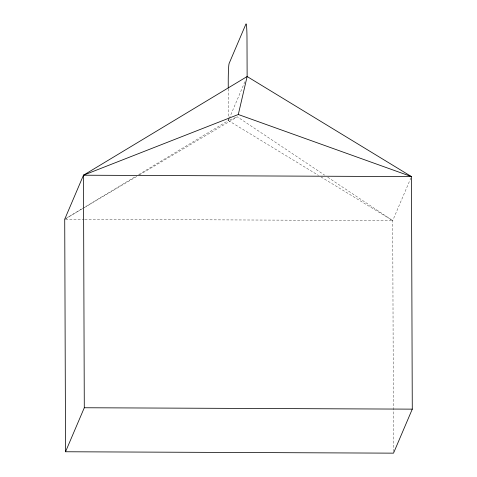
<?xml version="1.0" encoding="UTF-8"?>
<svg xmlns="http://www.w3.org/2000/svg" width="477" height="477" viewBox="0 0 477 477"><rect width="100%" height="100%" fill="white"/><g stroke="black" fill="none" stroke-linecap="round" stroke-linejoin="round"><path stroke-width="0.36" stroke-dasharray="2.38 1.79" d="M138.586 174.677L228.37 120.532L228.948 119.178M229.234 118.499L245.106 81.263M393.513 451.665L392.708 220.607L410.888 177.951M64.723 219.217L135.402 176.597M65.999 218.46L83.898 207.841M84.536 207.459L136.953 176.365M139.511 174.844L237.313 116.817L324.604 175.125M228.256 88.746L228.37 120.532L237.313 116.817M65.468 219.223L84.059 219.301M84.805 219.301L392.708 220.607L327.705 177.188M228.37 120.532L318.469 175.399M321.009 176.943L392.708 220.607"/><path stroke-width="0.72" d="M65.534 451.761L84.292 407.752L83.481 175.208L247.128 76.523L411.466 176.597L412.277 409.141L393.519 453.15L65.534 451.761L64.723 219.217L83.481 175.208L238.303 114.504L247.128 76.523L246.997 38.822A17.291 0.984 -89.8 0 0 245.947 24.005L229.163 63.381A17.291 0.984 -89.8 0 0 228.239 82.837L228.256 88.006M83.481 175.208L411.466 176.597L238.303 114.504M84.292 407.752L412.277 409.141"/></g></svg>
